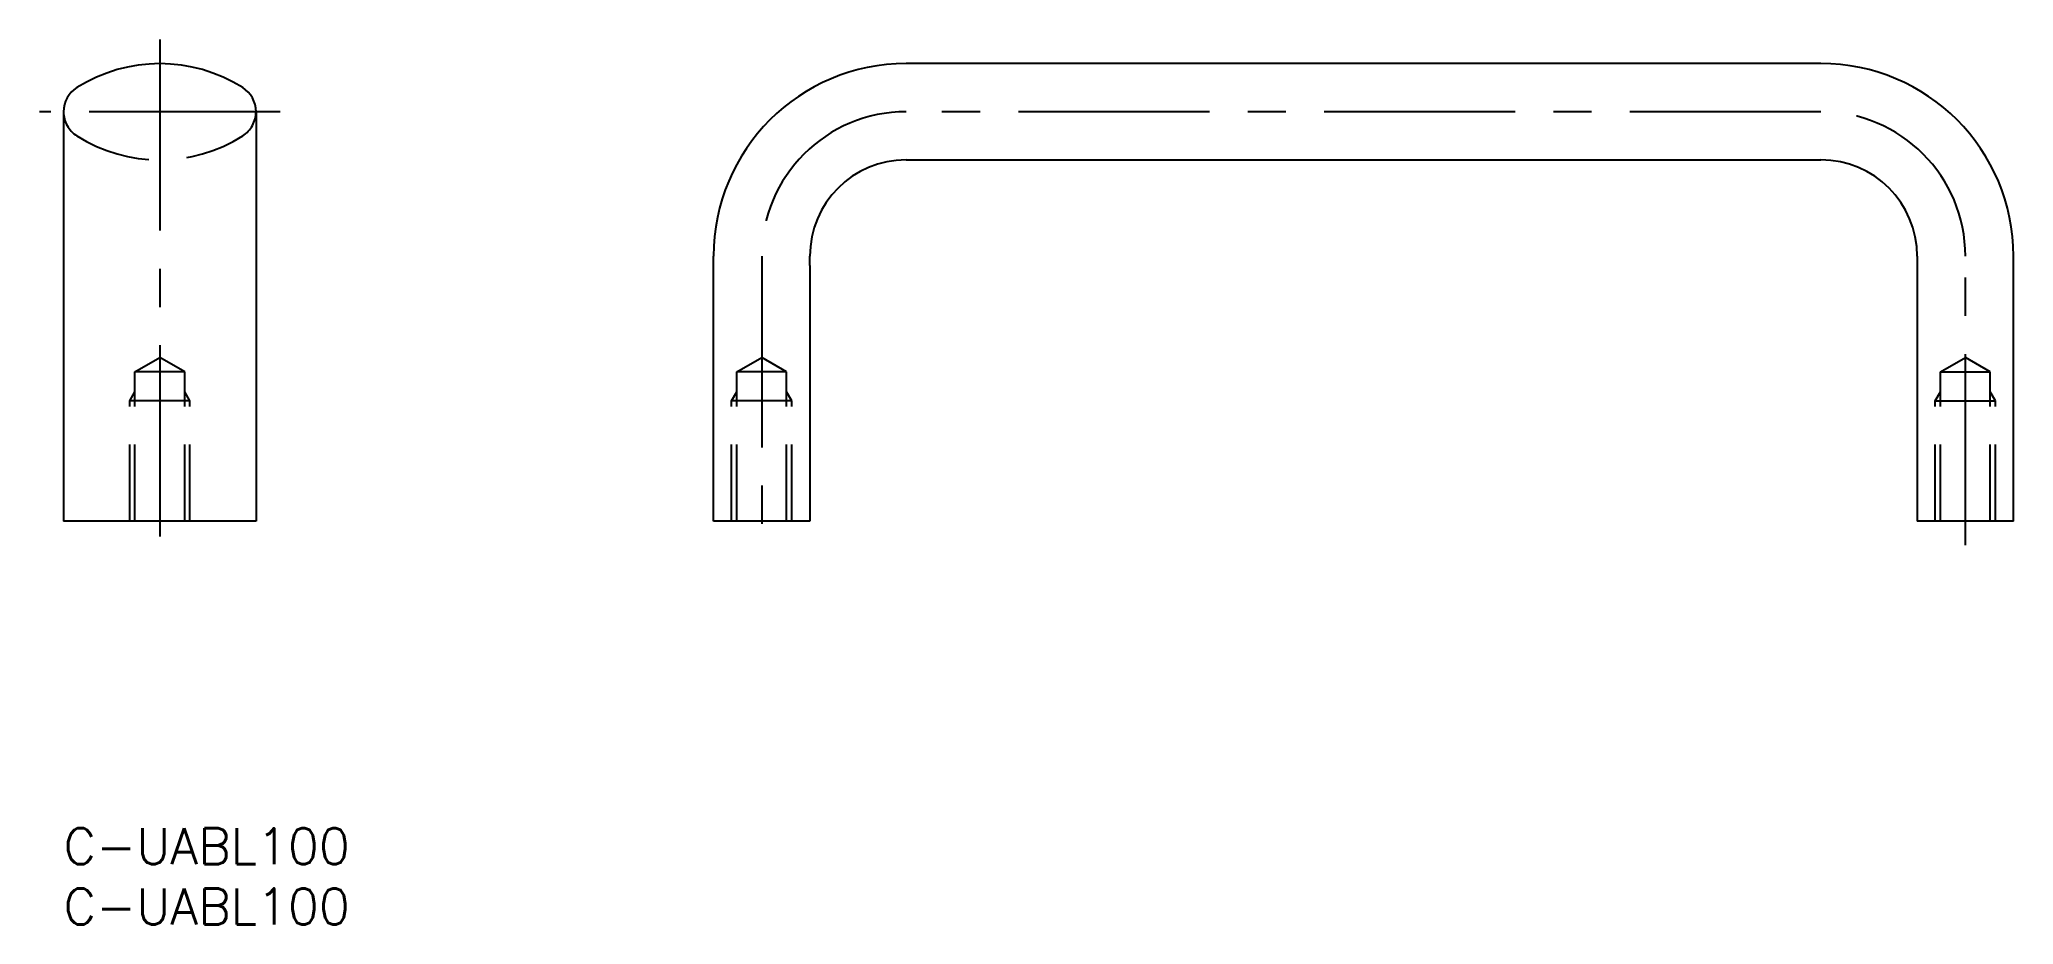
# Model space of a CAD drawing. Extents: x -2 to 162, y -8 to 65.
import ezdxf

# ---------------------------------------------------------------- set-up
doc = ezdxf.new("R2010")
doc.units = 0
doc.header["$LTSCALE"] = 0.5
doc.linetypes.add('CENTER', pattern=[50.8, 31.75, -6.35, 6.35, -6.35])
doc.linetypes.add('DASHED', pattern=[19.05, 12.7, -6.35])
doc.layers.get('0').update_dxf_attribs({"linetype": 'CONTINUOUS'})
doc.layers.add('CENTER', color=1, linetype='CENTER')
doc.styles.get("Standard").update_dxf_attribs({"font": 'txt.shx', "height": 3, "bigfont": 'bigfont.shx'})

# ---------------------------------------------------------------- blocks, each defined once
blk = doc.blocks.new('*U14')
at = {"color": 7, "linetype": 'CONTINUOUS'}
for p in [(0, -3), (0, -8)]:
    blk.add_text('C-UABL100', height=3, dxfattribs=at).set_placement(p)

msp = doc.modelspace()

# ---------------------------------------------------------------- linework, layer by layer
at = {"color": 7, "linetype": 'CONTINUOUS'}
for p, q in [((146, 63.5), (70, 63.5)), ((0, 59.5), (0, 25.5)), ((16, 59.5), (16, 25.5)), ((70, 55.5), (146, 55.5)), ((54, 25.5), (54, 47.5)), ((62, 46.73), (62, 47.5)), ((62, 46.73), (62, 25.5)), ((154, 47.5), (154, 25.5)), ((162, 25.5), (162, 47.5)), ((16, 25.5), (0, 25.5)), ((62, 25.5), (54, 25.5)), ((162, 25.5), (154, 25.5))]:
    msp.add_line(p, q, dxfattribs=at)
at = {"color": 3, "linetype": 'DASHED'}
for p, q in [((5.93, 37.9), (8, 39.09)), ((5.93, 25.5), (5.93, 37.9)), ((10.07, 37.9), (5.93, 37.9)), ((10.07, 37.9), (8, 39.09)), ((10.07, 25.5), (10.07, 37.9)), ((55.93, 37.9), (58, 39.09)), ((55.93, 25.5), (55.93, 37.9)), ((60.07, 37.9), (55.93, 37.9)), ((60.07, 37.9), (58, 39.09)), ((60.07, 25.5), (60.07, 37.9)), ((155.93, 37.9), (158, 39.09)), ((155.93, 25.5), (155.93, 37.9)), ((155.93, 37.9), (160.07, 37.9)), ((160.07, 37.9), (158, 39.09)), ((160.07, 25.5), (160.07, 37.9)), ((5.5, 35.5), (5.93, 36.25)), ((10.5, 35.5), (10.07, 36.25)), ((55.5, 35.5), (55.93, 36.25)), ((60.5, 35.5), (60.07, 36.25)), ((155.5, 35.5), (155.93, 36.25)), ((160.5, 35.5), (160.07, 36.25)), ((5.5, 25.5), (5.5, 35.5)), ((10.5, 35.5), (5.5, 35.5)), ((10.5, 25.5), (10.5, 35.5)), ((55.5, 25.5), (55.5, 35.5)), ((60.5, 35.5), (55.5, 35.5)), ((60.5, 25.5), (60.5, 35.5)), ((155.5, 25.5), (155.5, 35.5)), ((155.5, 35.5), (160.5, 35.5)), ((160.5, 25.5), (160.5, 35.5))]:
    msp.add_line(p, q, dxfattribs=at)
at = {"color": 7, "linetype": 'CONTINUOUS', "flags": 128}
msp.add_lwpolyline([(54, 47.5), (54, 47.5), (54, 47.5), (54, 47.5), (54, 47.5), (54, 47.5), (54, 47.5), (54, 47.5), (54, 47.5)], dxfattribs=at)
at = {"color": 7, "linetype": 'CONTINUOUS'}
for centre, radius, start, end in [((8, 50.57), 12.92, 57.7732, 122.2268), ((70, 47.5), 16, 90, 180), ((146, 47.5), 16, 0, 90), ((2.37, 59.5), 2.37, 122.2268, 180), ((13.62, 59.5), 2.37, 0, 57.7732), ((70, 47.5), 8, 90, 180), ((146, 47.5), 8, 0, 90)]:
    msp.add_arc(centre, radius, start, end, dxfattribs=at)
at = {"color": 3, "linetype": 'DASHED'}
for centre, radius, start, end in [((2.37, 59.5), 2.37, 180, 237.7732), ((13.62, 59.5), 2.37, 302.2268, 0), ((8, 68.42), 12.92, 237.7732, 302.2268)]:
    msp.add_arc(centre, radius, start, end, dxfattribs=at)
at = {"layer": 'CENTER', "color": 1, "linetype": 'CENTER'}
for p, q in [((8, 65.5), (8, 23.5)), ((18, 59.5), (-2, 59.5)), ((146, 59.5), (70, 59.5)), ((58, 47.5), (58, 23.5)), ((158, 23.5), (158, 47.5))]:
    msp.add_line(p, q, dxfattribs=at)
for centre, start, end in [((70, 47.5), 90, 180), ((146, 47.5), 0, 90)]:
    msp.add_arc(centre, 12, start, end, dxfattribs=at)

# ---------------------------------------------------------------- block references
at = {"color": 7, "linetype": 'CONTINUOUS'}
msp.add_blockref('*U14', (0, 0), dxfattribs=at)

doc.saveas('drawing.dxf')
